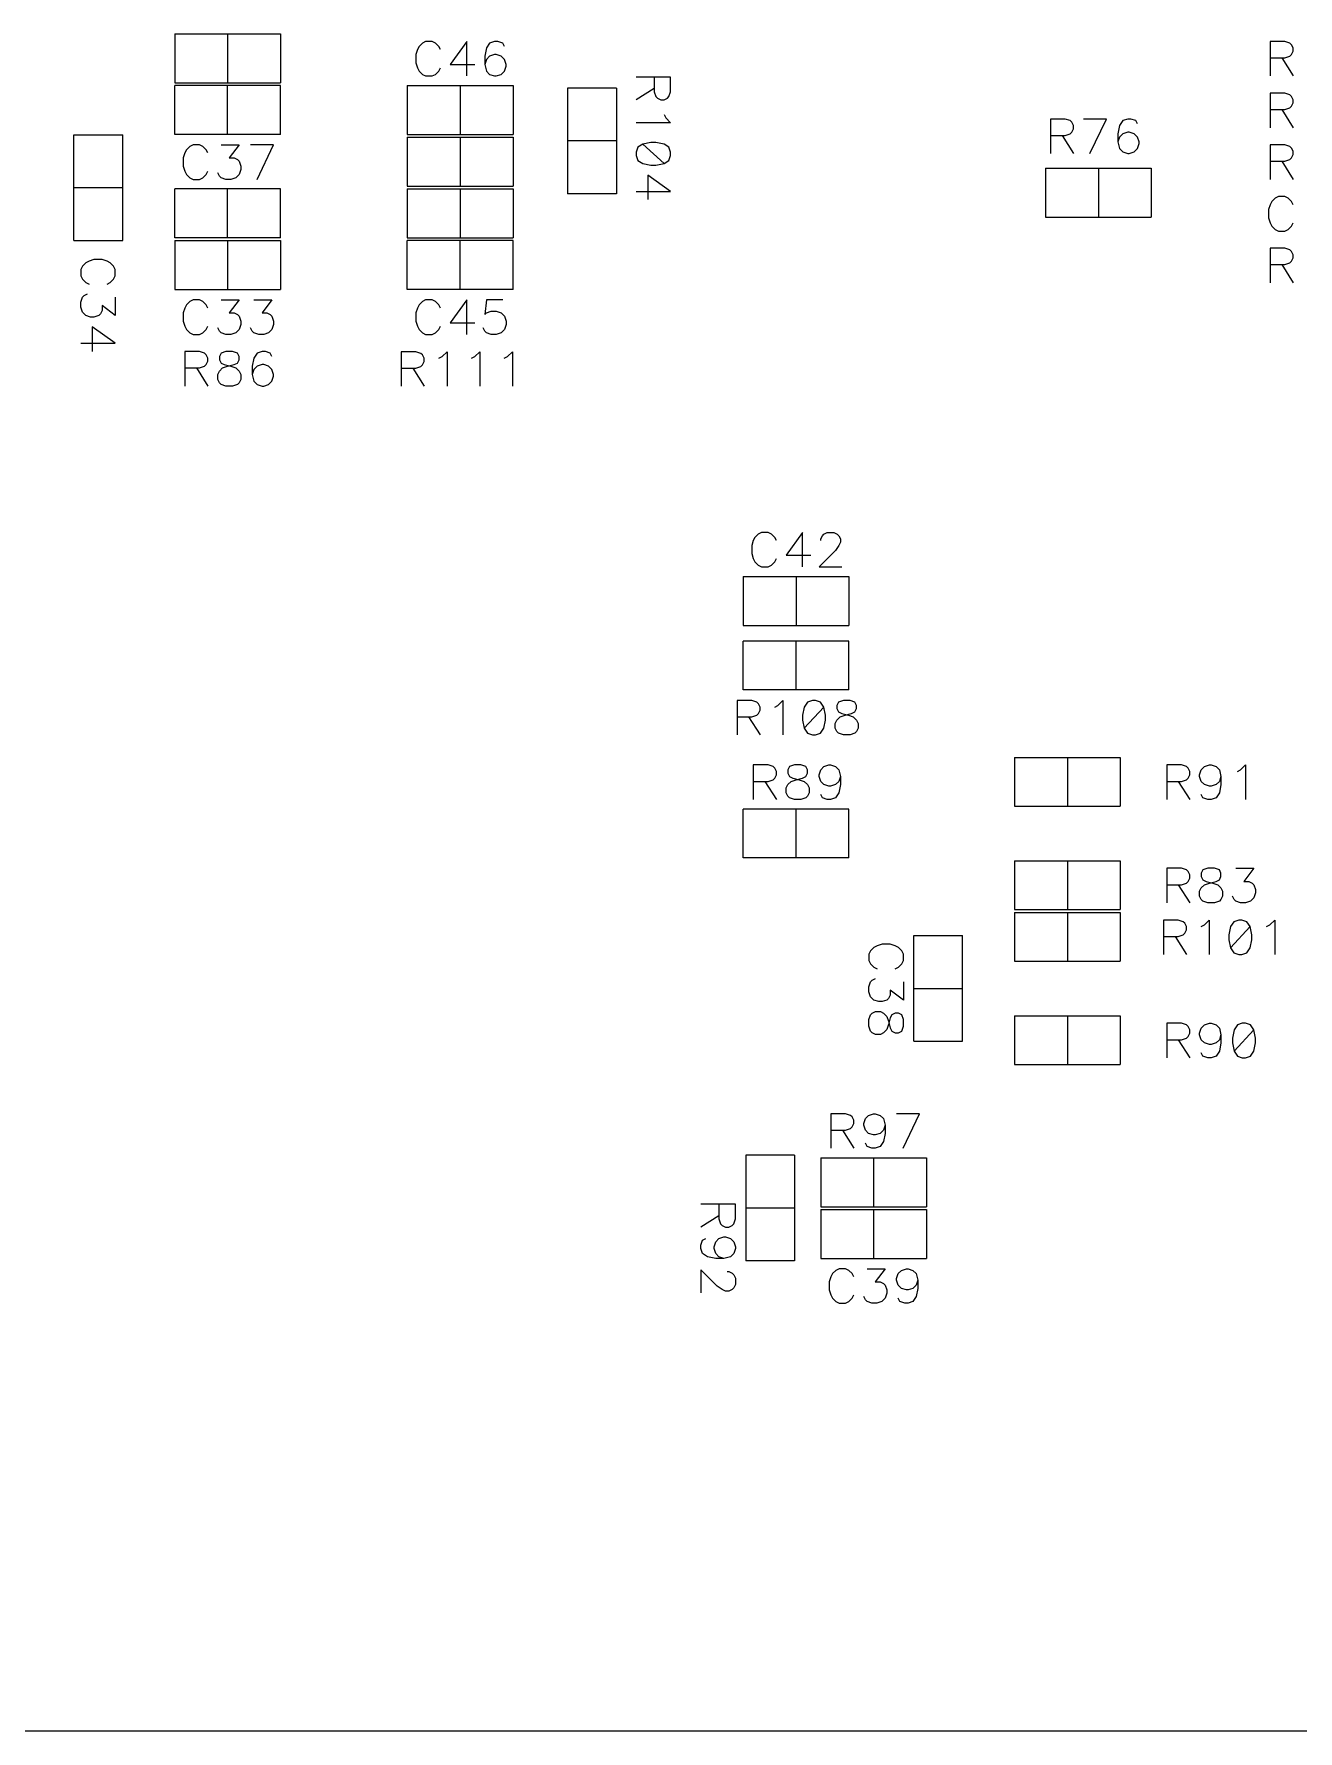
# Model space of a CAD drawing. Extents: x 295 to 953, y 10 to 290.
# Drawn here: x 702.8 to 754.1, y 85 to 153.8 of the extents above; entities that cross this region are included whole.
import ezdxf

# ---------------------------------------------------------------- set-up
doc = ezdxf.new("R2010")
doc.units = 0
doc.header["$LTSCALE"] = 5
doc.header["$MEASUREMENT"] = 0
doc.layers.add('DV-INT-A3_BSK', color=2, linetype='CONTINUOUS')

msp = doc.modelspace()

# ---------------------------------------------------------------- linework, layer by layer
at = {"layer": 'DV-INT-A3_BSK', "color": 7}
for p, q in [((708.532, 153.825), (712.819, 153.825)), ((708.532, 153.825), (708.532, 151.842)), ((710.677, 153.825), (710.677, 151.842)), ((712.819, 153.825), (712.819, 151.842)), ((718.707, 153.519), (718.573, 153.452)), ((718.971, 153.519), (718.707, 153.519)), ((719.105, 153.452), (718.971, 153.519)), ((720.371, 153.519), (719.705, 152.588)), ((720.371, 152.119), (720.371, 153.519)), ((721.503, 153.519), (721.301, 153.452)), ((721.637, 153.519), (721.503, 153.519)), ((721.838, 153.452), (721.637, 153.519)), ((753.547, 153.519), (752.948, 153.519)), ((752.948, 153.519), (752.948, 152.119)), ((753.748, 153.452), (753.547, 153.519)), ((718.372, 153.188), (718.309, 152.986)), ((718.309, 152.986), (718.309, 152.655)), ((718.439, 153.317), (718.372, 153.188)), ((718.573, 153.452), (718.439, 153.317)), ((719.24, 153.317), (719.105, 153.452)), ((719.307, 153.188), (719.24, 153.317)), ((721.172, 153.255), (721.105, 152.919)), ((721.105, 152.919), (721.105, 152.588)), ((721.301, 153.452), (721.172, 153.255)), ((721.301, 152.919), (721.172, 152.785)), ((721.503, 152.986), (721.301, 152.919)), ((721.57, 152.986), (721.503, 152.986)), ((721.771, 152.919), (721.57, 152.986)), ((721.901, 152.785), (721.771, 152.919)), ((721.901, 153.317), (721.838, 153.452)), ((752.948, 152.852), (753.547, 152.852)), ((753.417, 152.852), (753.882, 152.119)), ((753.547, 152.852), (753.748, 152.919)), ((753.815, 153.385), (753.748, 153.452)), ((753.748, 152.919), (753.815, 152.986)), ((753.882, 153.255), (753.815, 153.385)), ((753.815, 152.986), (753.882, 153.121)), ((753.882, 153.121), (753.882, 153.255)), ((718.309, 152.655), (718.372, 152.454)), ((718.372, 152.454), (718.439, 152.32)), ((718.439, 152.32), (718.573, 152.186)), ((718.573, 152.186), (718.707, 152.119)), ((718.707, 152.119), (718.971, 152.119)), ((718.971, 152.119), (719.105, 152.186)), ((719.105, 152.186), (719.24, 152.32)), ((719.24, 152.32), (719.307, 152.454)), ((719.705, 152.588), (720.702, 152.588)), ((721.172, 152.785), (721.105, 152.588)), ((721.105, 152.588), (721.172, 152.32)), ((721.172, 152.32), (721.301, 152.186)), ((721.301, 152.186), (721.503, 152.119)), ((721.503, 152.119), (721.57, 152.119)), ((721.57, 152.119), (721.771, 152.186)), ((721.771, 152.186), (721.901, 152.32)), ((721.968, 152.588), (721.901, 152.785)), ((721.901, 152.32), (721.968, 152.521)), ((721.968, 152.521), (721.968, 152.588)), ((708.532, 151.842), (712.819, 151.842)), ((712.819, 151.729), (708.532, 151.729)), ((708.532, 149.747), (708.532, 151.729)), ((710.677, 149.747), (710.677, 151.729)), ((712.819, 149.747), (712.819, 151.729)), ((717.961, 151.729), (722.249, 151.729)), ((717.961, 151.729), (717.961, 149.747)), ((720.107, 151.729), (720.107, 149.747)), ((722.249, 151.729), (722.249, 149.747)), ((724.457, 151.624), (724.457, 147.337)), ((726.44, 151.624), (724.457, 151.624)), ((726.44, 151.624), (726.44, 147.337)), ((728.64, 152.077), (727.249, 152.077)), ((727.978, 151.612), (727.249, 151.151)), ((727.978, 152.077), (727.978, 151.482)), ((727.978, 151.482), (728.045, 151.281)), ((728.573, 151.281), (728.64, 151.482)), ((728.64, 151.482), (728.64, 152.077)), ((753.547, 151.423), (752.948, 151.423)), ((752.948, 151.423), (752.948, 150.023)), ((753.748, 151.356), (753.547, 151.423)), ((728.045, 151.281), (728.112, 151.214)), ((728.112, 151.214), (728.242, 151.151)), ((728.242, 151.151), (728.376, 151.151)), ((728.376, 151.151), (728.51, 151.214)), ((728.51, 151.214), (728.573, 151.281)), ((752.948, 150.757), (753.547, 150.757)), ((753.417, 150.757), (753.882, 150.023)), ((753.547, 150.757), (753.748, 150.824)), ((753.815, 151.289), (753.748, 151.356)), ((753.748, 150.824), (753.815, 150.891)), ((753.882, 151.159), (753.815, 151.289)), ((753.815, 150.891), (753.882, 151.025)), ((753.882, 151.025), (753.882, 151.159)), ((728.64, 150.22), (727.249, 150.22)), ((728.376, 150.551), (728.443, 150.422)), ((728.443, 150.422), (728.64, 150.22)), ((744.641, 150.375), (744.042, 150.375)), ((744.042, 150.375), (744.042, 148.976)), ((744.842, 150.308), (744.641, 150.375)), ((744.909, 150.241), (744.842, 150.308)), ((744.976, 150.111), (744.909, 150.241)), ((744.976, 149.977), (744.976, 150.111)), ((746.309, 150.375), (745.375, 150.375)), ((745.643, 148.976), (746.309, 150.375)), ((746.841, 150.111), (746.774, 149.776)), ((746.971, 150.308), (746.841, 150.111)), ((747.173, 150.375), (746.971, 150.308)), ((747.307, 150.375), (747.173, 150.375)), ((747.508, 150.308), (747.307, 150.375)), ((747.571, 150.174), (747.508, 150.308)), ((704.445, 145.451), (704.445, 149.738)), ((704.445, 149.738), (706.428, 149.738)), ((706.428, 145.451), (706.428, 149.738)), ((712.819, 149.747), (708.532, 149.747)), ((717.961, 149.747), (722.249, 149.747)), ((717.961, 149.634), (722.249, 149.634)), ((717.961, 149.634), (717.961, 147.651)), ((720.107, 149.634), (720.107, 147.651)), ((722.249, 149.634), (722.249, 147.651)), ((726.44, 149.483), (724.457, 149.483)), ((727.513, 149.357), (727.316, 149.227)), ((727.844, 149.424), (727.513, 149.357)), ((728.376, 148.565), (727.513, 149.357)), ((728.045, 149.424), (727.844, 149.424)), ((728.376, 149.357), (728.045, 149.424)), ((728.573, 149.227), (728.376, 149.357)), ((744.042, 149.709), (744.641, 149.709)), ((744.511, 149.709), (744.976, 148.976)), ((744.641, 149.709), (744.842, 149.776)), ((744.842, 149.776), (744.909, 149.843)), ((744.909, 149.843), (744.976, 149.977)), ((746.774, 149.776), (746.774, 149.445)), ((746.841, 149.642), (746.774, 149.445)), ((746.774, 149.445), (746.841, 149.177)), ((746.971, 149.776), (746.841, 149.642)), ((747.173, 149.843), (746.971, 149.776)), ((747.24, 149.843), (747.173, 149.843)), ((747.441, 149.776), (747.24, 149.843)), ((747.571, 149.642), (747.441, 149.776)), ((747.638, 149.445), (747.571, 149.642)), ((747.571, 149.177), (747.638, 149.378)), ((747.638, 149.378), (747.638, 149.445)), ((708.942, 148.997), (708.879, 148.795)), ((708.879, 148.795), (708.879, 148.464)), ((709.009, 149.126), (708.942, 148.997)), ((709.143, 149.261), (709.009, 149.126)), ((709.278, 149.328), (709.143, 149.261)), ((709.542, 149.328), (709.278, 149.328)), ((709.676, 149.261), (709.542, 149.328)), ((709.81, 149.126), (709.676, 149.261)), ((709.877, 148.997), (709.81, 149.126)), ((710.409, 149.328), (711.142, 149.328)), ((711.142, 149.328), (710.74, 148.795)), ((710.74, 148.795), (710.941, 148.795)), ((710.941, 148.795), (711.075, 148.728)), ((711.075, 148.728), (711.142, 148.661)), ((711.142, 148.661), (711.21, 148.464)), ((712.538, 149.328), (711.608, 149.328)), ((711.872, 147.928), (712.538, 149.328)), ((727.316, 149.227), (727.249, 149.026)), ((727.249, 149.026), (727.249, 148.896)), ((727.249, 148.896), (727.316, 148.695)), ((727.316, 148.695), (727.513, 148.565)), ((728.376, 148.565), (728.573, 148.695)), ((728.64, 149.026), (728.573, 149.227)), ((728.573, 148.695), (728.64, 148.896)), ((728.64, 148.896), (728.64, 149.026)), ((746.841, 149.177), (746.971, 149.043)), ((746.971, 149.043), (747.173, 148.976)), ((747.173, 148.976), (747.24, 148.976)), ((747.24, 148.976), (747.441, 149.043)), ((747.441, 149.043), (747.571, 149.177)), ((753.547, 149.328), (752.948, 149.328)), ((752.948, 149.328), (752.948, 147.928)), ((752.948, 148.661), (753.547, 148.661)), ((753.417, 148.661), (753.882, 147.928)), ((753.748, 149.261), (753.547, 149.328)), ((753.547, 148.661), (753.748, 148.728)), ((753.815, 149.194), (753.748, 149.261)), ((753.748, 148.728), (753.815, 148.795)), ((753.882, 149.064), (753.815, 149.194)), ((753.815, 148.795), (753.882, 148.93)), ((753.882, 148.93), (753.882, 149.064)), ((708.879, 148.464), (708.942, 148.263)), ((708.942, 148.263), (709.009, 148.129)), ((709.009, 148.129), (709.143, 147.995)), ((709.143, 147.995), (709.278, 147.928)), ((709.542, 147.928), (709.676, 147.995)), ((709.676, 147.995), (709.81, 148.129)), ((709.81, 148.129), (709.877, 148.263)), ((710.342, 148.062), (710.275, 148.196)), ((710.409, 147.995), (710.342, 148.062)), ((710.61, 147.928), (710.409, 147.995)), ((711.008, 147.995), (710.807, 147.928)), ((711.142, 148.129), (711.008, 147.995)), ((711.21, 148.33), (711.142, 148.129)), ((711.21, 148.464), (711.21, 148.33)), ((727.513, 148.565), (727.844, 148.498)), ((728.64, 147.438), (727.714, 148.1)), ((727.714, 148.1), (727.714, 147.106)), ((727.844, 148.498), (728.045, 148.498)), ((728.045, 148.498), (728.376, 148.565)), ((743.841, 148.376), (748.128, 148.376)), ((743.841, 148.376), (743.841, 146.394)), ((745.986, 148.376), (745.986, 146.394)), ((748.128, 148.376), (748.128, 146.394)), ((704.445, 147.597), (706.428, 147.597)), ((712.819, 147.538), (708.532, 147.538)), ((708.532, 145.556), (708.532, 147.538)), ((709.278, 147.928), (709.542, 147.928)), ((710.807, 147.928), (710.61, 147.928)), ((710.677, 145.556), (710.677, 147.538)), ((712.819, 145.556), (712.819, 147.538)), ((717.961, 147.651), (722.249, 147.651)), ((717.961, 147.538), (722.249, 147.538)), ((717.961, 147.538), (717.961, 145.556)), ((720.107, 147.538), (720.107, 145.556)), ((722.249, 147.538), (722.249, 145.556)), ((726.44, 147.337), (724.457, 147.337)), ((727.249, 147.438), (728.64, 147.438)), ((752.948, 146.901), (752.885, 146.7)), ((752.885, 146.7), (752.885, 146.369)), ((753.015, 147.031), (752.948, 146.901)), ((753.149, 147.165), (753.015, 147.031)), ((753.283, 147.232), (753.149, 147.165)), ((753.547, 147.232), (753.283, 147.232)), ((753.681, 147.165), (753.547, 147.232)), ((753.815, 147.031), (753.681, 147.165)), ((753.882, 146.901), (753.815, 147.031)), ((743.841, 146.394), (748.128, 146.394)), ((752.885, 146.369), (752.948, 146.168)), ((752.948, 146.168), (753.015, 146.034)), ((753.015, 146.034), (753.149, 145.899)), ((753.681, 145.899), (753.815, 146.034)), ((753.815, 146.034), (753.882, 146.168)), ((704.445, 145.451), (706.428, 145.451)), ((712.819, 145.556), (708.532, 145.556)), ((708.532, 145.443), (712.819, 145.443)), ((708.532, 145.443), (708.532, 143.46)), ((710.677, 145.443), (710.677, 143.46)), ((712.819, 145.443), (712.819, 143.46)), ((717.961, 145.556), (722.249, 145.556)), ((722.249, 145.443), (717.961, 145.443)), ((717.961, 143.46), (717.961, 145.443)), ((720.107, 143.46), (720.107, 145.443)), ((722.249, 143.46), (722.249, 145.443)), ((753.149, 145.899), (753.283, 145.832)), ((753.283, 145.832), (753.547, 145.832)), ((753.547, 145.832), (753.681, 145.899)), ((704.923, 144.546), (704.789, 144.412)), ((705.057, 144.613), (704.923, 144.546)), ((705.258, 144.676), (705.057, 144.613)), ((705.589, 144.676), (705.258, 144.676)), ((705.791, 144.613), (705.589, 144.676)), ((705.921, 144.546), (705.791, 144.613)), ((706.055, 144.412), (705.921, 144.546)), ((753.547, 145.137), (752.948, 145.137)), ((752.948, 145.137), (752.948, 143.737)), ((753.748, 145.07), (753.547, 145.137)), ((753.547, 144.47), (753.748, 144.537)), ((753.815, 145.003), (753.748, 145.07)), ((753.748, 144.537), (753.815, 144.604)), ((753.882, 144.873), (753.815, 145.003)), ((753.815, 144.604), (753.882, 144.739)), ((753.882, 144.739), (753.882, 144.873)), ((704.789, 144.412), (704.722, 144.278)), ((704.722, 144.278), (704.722, 144.013)), ((704.722, 144.013), (704.789, 143.879)), ((704.789, 143.879), (704.923, 143.745)), ((705.921, 143.745), (706.055, 143.879)), ((706.122, 144.278), (706.055, 144.412)), ((706.055, 143.879), (706.122, 144.013)), ((706.122, 144.013), (706.122, 144.278)), ((752.948, 144.47), (753.547, 144.47)), ((753.417, 144.47), (753.882, 143.737)), ((704.789, 143.146), (704.856, 143.213)), ((704.856, 143.213), (704.99, 143.28)), ((704.923, 143.745), (705.057, 143.678)), ((705.791, 143.678), (705.921, 143.745)), ((708.532, 143.46), (712.819, 143.46)), ((722.249, 143.46), (717.961, 143.46)), ((704.722, 142.945), (704.789, 143.146)), ((704.722, 142.748), (704.722, 142.945)), ((704.789, 142.547), (704.722, 142.748)), ((704.923, 142.413), (704.789, 142.547)), ((705.522, 142.48), (705.455, 142.413)), ((705.589, 142.614), (705.522, 142.48)), ((706.122, 142.413), (705.589, 142.815)), ((705.589, 142.815), (705.589, 142.614)), ((706.122, 143.146), (706.122, 142.413)), ((708.942, 142.71), (708.879, 142.509)), ((708.879, 142.509), (708.879, 142.178)), ((709.009, 142.84), (708.942, 142.71)), ((709.143, 142.974), (709.009, 142.84)), ((709.278, 143.041), (709.143, 142.974)), ((709.542, 143.041), (709.278, 143.041)), ((709.676, 142.974), (709.542, 143.041)), ((709.81, 142.84), (709.676, 142.974)), ((709.877, 142.71), (709.81, 142.84)), ((710.409, 143.041), (711.142, 143.041)), ((711.142, 143.041), (710.74, 142.509)), ((710.74, 142.509), (710.941, 142.509)), ((710.941, 142.509), (711.075, 142.442)), ((711.742, 143.041), (712.471, 143.041)), ((712.471, 143.041), (712.073, 142.509)), ((712.073, 142.509), (712.274, 142.509)), ((712.274, 142.509), (712.408, 142.442)), ((718.372, 142.71), (718.309, 142.509)), ((718.309, 142.509), (718.309, 142.178)), ((718.439, 142.84), (718.372, 142.71)), ((718.573, 142.974), (718.439, 142.84)), ((718.707, 143.041), (718.573, 142.974)), ((718.971, 143.041), (718.707, 143.041)), ((719.105, 142.974), (718.971, 143.041)), ((719.24, 142.84), (719.105, 142.974)), ((719.307, 142.71), (719.24, 142.84)), ((720.371, 143.041), (719.705, 142.111)), ((720.371, 141.641), (720.371, 143.041)), ((721.172, 143.041), (721.105, 142.442)), ((721.105, 142.442), (721.172, 142.509)), ((721.838, 143.041), (721.172, 143.041)), ((721.172, 142.509), (721.369, 142.576)), ((721.369, 142.576), (721.57, 142.576)), ((721.57, 142.576), (721.771, 142.509)), ((721.771, 142.509), (721.901, 142.375)), ((705.124, 142.345), (704.923, 142.413)), ((705.258, 142.345), (705.124, 142.345)), ((706.122, 141.281), (705.191, 141.947)), ((705.191, 141.947), (705.191, 140.95)), ((705.455, 142.413), (705.258, 142.345)), ((708.879, 142.178), (708.942, 141.977)), ((708.942, 141.977), (709.009, 141.843)), ((709.009, 141.843), (709.143, 141.708)), ((709.676, 141.708), (709.81, 141.843)), ((709.81, 141.843), (709.877, 141.977)), ((710.342, 141.775), (710.275, 141.91)), ((711.142, 141.843), (711.008, 141.708)), ((711.075, 142.442), (711.142, 142.375)), ((711.142, 142.375), (711.21, 142.178)), ((711.21, 142.044), (711.142, 141.843)), ((711.21, 142.178), (711.21, 142.044)), ((711.675, 141.775), (711.608, 141.91)), ((712.471, 141.843), (712.341, 141.708)), ((712.408, 142.442), (712.471, 142.375)), ((712.471, 142.375), (712.538, 142.178)), ((712.538, 142.044), (712.471, 141.843)), ((712.538, 142.178), (712.538, 142.044)), ((718.309, 142.178), (718.372, 141.977)), ((718.372, 141.977), (718.439, 141.843)), ((718.439, 141.843), (718.573, 141.708)), ((719.105, 141.708), (719.24, 141.843)), ((719.24, 141.843), (719.307, 141.977)), ((719.705, 142.111), (720.702, 142.111)), ((721.105, 141.775), (721.037, 141.91)), ((721.901, 141.843), (721.771, 141.708)), ((721.901, 142.375), (721.968, 142.178)), ((721.968, 142.044), (721.901, 141.843)), ((721.968, 142.178), (721.968, 142.044)), ((704.722, 141.281), (706.122, 141.281)), ((709.143, 141.708), (709.278, 141.641)), ((709.278, 141.641), (709.542, 141.641)), ((709.542, 141.641), (709.676, 141.708)), ((710.409, 141.708), (710.342, 141.775)), ((710.61, 141.641), (710.409, 141.708)), ((710.807, 141.641), (710.61, 141.641)), ((711.008, 141.708), (710.807, 141.641)), ((711.742, 141.708), (711.675, 141.775)), ((711.939, 141.641), (711.742, 141.708)), ((712.14, 141.641), (711.939, 141.641)), ((712.341, 141.708), (712.14, 141.641)), ((718.573, 141.708), (718.707, 141.641)), ((718.707, 141.641), (718.971, 141.641)), ((718.971, 141.641), (719.105, 141.708)), ((721.172, 141.708), (721.105, 141.775)), ((721.369, 141.641), (721.172, 141.708)), ((721.57, 141.641), (721.369, 141.641)), ((721.771, 141.708), (721.57, 141.641)), ((709.542, 140.946), (708.942, 140.946)), ((708.942, 140.946), (708.942, 139.546)), ((709.743, 140.879), (709.542, 140.946)), ((709.81, 140.812), (709.743, 140.879)), ((709.743, 140.346), (709.81, 140.413)), ((709.877, 140.682), (709.81, 140.812)), ((709.81, 140.413), (709.877, 140.548)), ((709.877, 140.548), (709.877, 140.682)), ((710.409, 140.879), (710.342, 140.744)), ((710.342, 140.744), (710.342, 140.615)), ((710.342, 140.615), (710.409, 140.48)), ((710.61, 140.946), (710.409, 140.879)), ((710.409, 140.48), (710.543, 140.413)), ((710.543, 140.413), (710.807, 140.346)), ((710.874, 140.946), (710.61, 140.946)), ((710.677, 140.346), (710.941, 140.413)), ((711.075, 140.879), (710.874, 140.946)), ((710.941, 140.413), (711.075, 140.48)), ((711.142, 140.744), (711.075, 140.879)), ((711.075, 140.48), (711.142, 140.615)), ((711.142, 140.615), (711.142, 140.744)), ((711.742, 140.682), (711.675, 140.346)), ((711.872, 140.879), (711.742, 140.682)), ((712.073, 140.946), (711.872, 140.879)), ((712.073, 140.413), (711.872, 140.346)), ((712.207, 140.946), (712.073, 140.946)), ((712.14, 140.413), (712.073, 140.413)), ((712.341, 140.346), (712.14, 140.413)), ((712.408, 140.879), (712.207, 140.946)), ((712.471, 140.744), (712.408, 140.879)), ((718.313, 140.937), (717.718, 140.937)), ((717.718, 140.937), (717.718, 139.546)), ((718.514, 140.87), (718.313, 140.937)), ((718.582, 140.807), (718.514, 140.87)), ((718.514, 140.342), (718.582, 140.409)), ((718.644, 140.673), (718.582, 140.807)), ((718.582, 140.409), (718.644, 140.539)), ((718.644, 140.539), (718.644, 140.673)), ((719.244, 140.673), (719.374, 140.74)), ((719.374, 140.74), (719.575, 140.937)), ((719.575, 140.937), (719.575, 139.546)), ((720.568, 140.673), (720.702, 140.74)), ((720.702, 140.74), (720.899, 140.937)), ((720.899, 140.937), (720.899, 139.546)), ((721.897, 140.673), (722.027, 140.74)), ((722.027, 140.74), (722.228, 140.937)), ((722.228, 140.937), (722.228, 139.546)), ((708.942, 140.279), (709.542, 140.279)), ((709.412, 140.279), (709.877, 139.546)), ((709.542, 140.279), (709.743, 140.346)), ((710.275, 140.015), (710.342, 140.145)), ((710.275, 139.814), (710.275, 140.015)), ((710.342, 139.68), (710.275, 139.814)), ((710.342, 140.145), (710.476, 140.279)), ((710.476, 140.279), (710.677, 140.346)), ((710.807, 140.346), (711.008, 140.279)), ((711.008, 140.279), (711.142, 140.145)), ((711.142, 140.145), (711.21, 140.015)), ((711.21, 139.814), (711.142, 139.68)), ((711.21, 140.015), (711.21, 139.814)), ((711.675, 140.346), (711.675, 140.015)), ((711.742, 140.212), (711.675, 140.015)), ((711.675, 140.015), (711.742, 139.747)), ((711.872, 140.346), (711.742, 140.212)), ((711.742, 139.747), (711.872, 139.613)), ((712.471, 140.212), (712.341, 140.346)), ((712.341, 139.613), (712.471, 139.747)), ((712.538, 140.015), (712.471, 140.212)), ((712.471, 139.747), (712.538, 139.948)), ((712.538, 139.948), (712.538, 140.015)), ((717.718, 140.275), (718.313, 140.275)), ((718.183, 140.275), (718.644, 139.546)), ((718.313, 140.275), (718.514, 140.342)), ((710.409, 139.613), (710.342, 139.68)), ((710.61, 139.546), (710.409, 139.613)), ((710.874, 139.546), (710.61, 139.546)), ((711.075, 139.613), (710.874, 139.546)), ((711.142, 139.68), (711.075, 139.613)), ((711.872, 139.613), (712.073, 139.546)), ((712.073, 139.546), (712.14, 139.546)), ((712.14, 139.546), (712.341, 139.613)), ((732.194, 133.544), (732.06, 133.41)), ((732.328, 133.611), (732.194, 133.544)), ((732.592, 133.611), (732.328, 133.611)), ((732.726, 133.544), (732.592, 133.611)), ((732.86, 133.41), (732.726, 133.544)), ((733.992, 133.611), (733.325, 132.681)), ((733.992, 132.212), (733.992, 133.611)), ((734.792, 133.477), (734.859, 133.544)), ((734.859, 133.544), (734.989, 133.611)), ((734.989, 133.611), (735.258, 133.611)), ((735.258, 133.611), (735.392, 133.544)), ((735.392, 133.544), (735.459, 133.477)), ((731.993, 133.28), (731.93, 133.079)), ((731.93, 133.079), (731.93, 132.748)), ((732.06, 133.41), (731.993, 133.28)), ((732.927, 133.28), (732.86, 133.41)), ((735.325, 132.878), (734.658, 132.212)), ((734.725, 133.347), (734.792, 133.477)), ((734.725, 133.28), (734.725, 133.347)), ((735.459, 133.079), (735.325, 132.878)), ((735.459, 133.477), (735.522, 133.347)), ((735.522, 133.213), (735.459, 133.079)), ((735.522, 133.347), (735.522, 133.213)), ((731.93, 132.748), (731.993, 132.547)), ((731.993, 132.547), (732.06, 132.413)), ((732.06, 132.413), (732.194, 132.279)), ((732.194, 132.279), (732.328, 132.212)), ((732.328, 132.212), (732.592, 132.212)), ((732.592, 132.212), (732.726, 132.279)), ((732.726, 132.279), (732.86, 132.413)), ((732.86, 132.413), (732.927, 132.547)), ((733.325, 132.681), (734.323, 132.681)), ((734.658, 132.212), (735.589, 132.212)), ((731.582, 131.822), (735.869, 131.822)), ((731.582, 131.822), (731.582, 129.84)), ((733.728, 131.822), (733.728, 129.84)), ((735.869, 131.822), (735.869, 129.84)), ((731.582, 129.84), (735.869, 129.84)), ((735.869, 129.202), (731.582, 129.202)), ((731.582, 127.22), (731.582, 129.202)), ((733.728, 127.22), (733.728, 129.202)), ((735.869, 127.22), (735.869, 129.202)), ((731.934, 126.793), (731.339, 126.793)), ((731.339, 126.793), (731.339, 125.401)), ((735.869, 127.22), (731.582, 127.22)), ((732.135, 126.726), (731.934, 126.793)), ((732.202, 126.663), (732.135, 126.726)), ((732.265, 126.529), (732.202, 126.663)), ((732.994, 126.596), (733.196, 126.793)), ((733.196, 126.793), (733.196, 125.401)), ((734.189, 126.726), (734.059, 126.529)), ((734.39, 126.793), (734.189, 126.726)), ((734.52, 126.793), (734.39, 126.793)), ((734.721, 126.726), (734.52, 126.793)), ((734.851, 126.529), (734.721, 126.726)), ((735.45, 126.726), (735.383, 126.596)), ((735.647, 126.793), (735.45, 126.726)), ((735.915, 126.793), (735.647, 126.793)), ((736.112, 126.726), (735.915, 126.793)), ((736.18, 126.596), (736.112, 126.726)), ((731.339, 126.13), (731.934, 126.13)), ((731.804, 126.13), (732.265, 125.401)), ((731.934, 126.13), (732.135, 126.198)), ((732.135, 126.198), (732.202, 126.265)), ((732.202, 126.265), (732.265, 126.395)), ((732.265, 126.395), (732.265, 126.529)), ((732.864, 126.529), (732.994, 126.596)), ((734.059, 126.529), (733.992, 126.198)), ((733.992, 126.198), (733.992, 125.996)), ((733.992, 125.996), (734.059, 125.665)), ((734.851, 126.529), (734.059, 125.665)), ((734.918, 126.198), (734.851, 126.529)), ((734.851, 125.665), (734.918, 125.996)), ((734.918, 125.996), (734.918, 126.198)), ((735.316, 125.866), (735.383, 125.996)), ((735.383, 126.596), (735.383, 126.462)), ((735.383, 126.462), (735.45, 126.327)), ((735.383, 125.996), (735.517, 126.13)), ((735.45, 126.327), (735.58, 126.265)), ((735.517, 126.13), (735.714, 126.198)), ((735.58, 126.265), (735.848, 126.198)), ((735.714, 126.198), (735.978, 126.265)), ((735.848, 126.198), (736.045, 126.13)), ((735.978, 126.265), (736.112, 126.327)), ((736.045, 126.13), (736.18, 125.996)), ((736.112, 126.327), (736.18, 126.462)), ((736.18, 126.462), (736.18, 126.596)), ((736.18, 125.996), (736.247, 125.866)), ((734.059, 125.665), (734.189, 125.468)), ((734.189, 125.468), (734.39, 125.401)), ((734.39, 125.401), (734.52, 125.401)), ((734.52, 125.401), (734.721, 125.468)), ((734.721, 125.468), (734.851, 125.665)), ((735.316, 125.665), (735.316, 125.866)), ((735.383, 125.535), (735.316, 125.665)), ((735.45, 125.468), (735.383, 125.535)), ((735.647, 125.401), (735.45, 125.468)), ((735.915, 125.401), (735.647, 125.401)), ((736.112, 125.468), (735.915, 125.401)), ((736.18, 125.535), (736.112, 125.468)), ((736.247, 125.665), (736.18, 125.535)), ((736.247, 125.866), (736.247, 125.665)), ((732.592, 124.182), (731.993, 124.182)), ((731.993, 124.182), (731.993, 122.782)), ((732.793, 124.115), (732.592, 124.182)), ((732.86, 124.048), (732.793, 124.115)), ((732.927, 123.918), (732.86, 124.048)), ((732.927, 123.784), (732.927, 123.918)), ((733.46, 124.115), (733.393, 123.98)), ((733.393, 123.98), (733.393, 123.851)), ((733.661, 124.182), (733.46, 124.115)), ((733.925, 124.182), (733.661, 124.182)), ((734.126, 124.115), (733.925, 124.182)), ((734.193, 123.98), (734.126, 124.115)), ((734.193, 123.851), (734.193, 123.98)), ((734.658, 123.784), (734.725, 123.98)), ((734.725, 123.98), (734.859, 124.115)), ((734.859, 124.115), (735.056, 124.182)), ((735.056, 124.182), (735.123, 124.182)), ((735.123, 124.182), (735.325, 124.115)), ((735.325, 124.115), (735.459, 123.98)), ((735.459, 123.98), (735.522, 123.716)), ((742.583, 124.488), (746.871, 124.488)), ((742.583, 124.488), (742.583, 122.505)), ((744.729, 124.488), (744.729, 122.505)), ((746.871, 124.488), (746.871, 122.505)), ((749.356, 124.182), (748.757, 124.182)), ((748.757, 124.182), (748.757, 122.782)), ((749.557, 124.115), (749.356, 124.182)), ((749.624, 124.048), (749.557, 124.115)), ((749.691, 123.918), (749.624, 124.048)), ((749.691, 123.784), (749.691, 123.918)), ((750.089, 123.784), (750.157, 123.98)), ((750.157, 123.98), (750.291, 124.115)), ((750.291, 124.115), (750.492, 124.182)), ((750.492, 124.182), (750.555, 124.182)), ((750.555, 124.182), (750.756, 124.115)), ((750.756, 124.115), (750.89, 123.98)), ((750.89, 123.98), (750.957, 123.716)), ((751.623, 123.918), (751.753, 123.98)), ((751.753, 123.98), (751.954, 124.182)), ((751.954, 124.182), (751.954, 122.782)), ((731.993, 123.515), (732.592, 123.515)), ((732.462, 123.515), (732.927, 122.782)), ((732.592, 123.515), (732.793, 123.582)), ((732.793, 123.582), (732.86, 123.649)), ((732.86, 123.649), (732.927, 123.784)), ((733.325, 123.251), (733.393, 123.381)), ((733.325, 123.05), (733.325, 123.251)), ((733.393, 123.851), (733.46, 123.716)), ((733.393, 123.381), (733.527, 123.515)), ((733.46, 123.716), (733.594, 123.649)), ((733.527, 123.515), (733.728, 123.582)), ((733.594, 123.649), (733.858, 123.582)), ((733.728, 123.582), (733.992, 123.649)), ((733.858, 123.582), (734.059, 123.515)), ((733.992, 123.649), (734.126, 123.716)), ((734.059, 123.515), (734.193, 123.381)), ((734.126, 123.716), (734.193, 123.851)), ((734.193, 123.381), (734.26, 123.251)), ((734.26, 123.251), (734.26, 123.05)), ((734.658, 123.716), (734.658, 123.784)), ((734.725, 123.515), (734.658, 123.716)), ((734.859, 123.381), (734.725, 123.515)), ((735.056, 123.318), (734.859, 123.381)), ((735.123, 123.318), (735.056, 123.318)), ((735.325, 123.381), (735.123, 123.318)), ((735.459, 123.515), (735.325, 123.381)), ((735.522, 123.716), (735.459, 123.515)), ((735.522, 123.381), (735.459, 123.05)), ((735.522, 123.716), (735.522, 123.381)), ((748.757, 123.515), (749.356, 123.515)), ((749.226, 123.515), (749.691, 122.782)), ((749.356, 123.515), (749.557, 123.582)), ((749.557, 123.582), (749.624, 123.649)), ((749.624, 123.649), (749.691, 123.784)), ((750.089, 123.716), (750.089, 123.784)), ((750.157, 123.515), (750.089, 123.716)), ((750.291, 123.381), (750.157, 123.515)), ((750.492, 123.318), (750.291, 123.381)), ((750.555, 123.318), (750.492, 123.318)), ((750.756, 123.381), (750.555, 123.318)), ((750.89, 123.515), (750.756, 123.381)), ((750.957, 123.716), (750.89, 123.515)), ((750.957, 123.381), (750.89, 123.05)), ((750.957, 123.716), (750.957, 123.381)), ((733.393, 122.916), (733.325, 123.05)), ((733.46, 122.849), (733.393, 122.916)), ((733.661, 122.782), (733.46, 122.849)), ((733.925, 122.782), (733.661, 122.782)), ((734.126, 122.849), (733.925, 122.782)), ((734.193, 122.916), (734.126, 122.849)), ((734.26, 123.05), (734.193, 122.916)), ((734.792, 122.849), (734.725, 122.983)), ((734.989, 122.782), (734.792, 122.849)), ((735.123, 122.782), (734.989, 122.782)), ((735.325, 122.849), (735.123, 122.782)), ((735.459, 123.05), (735.325, 122.849)), ((750.224, 122.849), (750.157, 122.983)), ((750.425, 122.782), (750.224, 122.849)), ((750.555, 122.782), (750.425, 122.782)), ((750.756, 122.849), (750.555, 122.782)), ((750.89, 123.05), (750.756, 122.849)), ((735.869, 122.392), (731.582, 122.392)), ((731.582, 120.41), (731.582, 122.392)), ((733.728, 120.41), (733.728, 122.392)), ((735.869, 120.41), (735.869, 122.392)), ((742.583, 122.505), (746.871, 122.505)), ((735.869, 120.41), (731.582, 120.41)), ((742.583, 120.297), (746.871, 120.297)), ((742.583, 120.297), (742.583, 118.314)), ((744.729, 120.297), (744.729, 118.314)), ((746.871, 120.297), (746.871, 118.314)), ((749.356, 119.991), (748.757, 119.991)), ((748.757, 119.991), (748.757, 118.591)), ((749.557, 119.924), (749.356, 119.991)), ((749.624, 119.857), (749.557, 119.924)), ((749.691, 119.727), (749.624, 119.857)), ((750.224, 119.924), (750.157, 119.789)), ((750.157, 119.789), (750.157, 119.66)), ((750.425, 119.991), (750.224, 119.924)), ((750.689, 119.991), (750.425, 119.991)), ((750.89, 119.924), (750.689, 119.991)), ((750.957, 119.789), (750.89, 119.924)), ((750.957, 119.66), (750.957, 119.789)), ((751.556, 119.991), (752.286, 119.991)), ((752.286, 119.991), (751.887, 119.458)), ((748.757, 119.324), (749.356, 119.324)), ((749.226, 119.324), (749.691, 118.591)), ((749.356, 119.324), (749.557, 119.391)), ((749.557, 119.391), (749.624, 119.458)), ((749.624, 119.458), (749.691, 119.593)), ((749.691, 119.593), (749.691, 119.727)), ((750.089, 119.06), (750.157, 119.19)), ((750.157, 119.66), (750.224, 119.525)), ((750.157, 119.19), (750.291, 119.324)), ((750.224, 119.525), (750.358, 119.458)), ((750.291, 119.324), (750.492, 119.391)), ((750.358, 119.458), (750.622, 119.391)), ((750.492, 119.391), (750.756, 119.458)), ((750.622, 119.391), (750.823, 119.324)), ((750.756, 119.458), (750.89, 119.525)), ((750.823, 119.324), (750.957, 119.19)), ((750.89, 119.525), (750.957, 119.66)), ((750.957, 119.19), (751.024, 119.06)), ((751.887, 119.458), (752.089, 119.458)), ((752.089, 119.458), (752.223, 119.391)), ((752.223, 119.391), (752.286, 119.324)), ((752.286, 119.324), (752.353, 119.127)), ((752.353, 119.127), (752.353, 118.993)), ((750.089, 118.859), (750.089, 119.06)), ((750.157, 118.725), (750.089, 118.859)), ((750.224, 118.658), (750.157, 118.725)), ((750.425, 118.591), (750.224, 118.658)), ((750.689, 118.591), (750.425, 118.591)), ((750.89, 118.658), (750.689, 118.591)), ((750.957, 118.725), (750.89, 118.658)), ((751.024, 118.859), (750.957, 118.725)), ((751.024, 119.06), (751.024, 118.859)), ((751.489, 118.725), (751.422, 118.859)), ((751.556, 118.658), (751.489, 118.725)), ((751.753, 118.591), (751.556, 118.658)), ((751.954, 118.591), (751.753, 118.591)), ((752.156, 118.658), (751.954, 118.591)), ((752.286, 118.792), (752.156, 118.658)), ((752.353, 118.993), (752.286, 118.792)), ((742.583, 118.314), (746.871, 118.314)), ((742.583, 118.201), (746.871, 118.201)), ((742.583, 118.201), (742.583, 116.219)), ((744.729, 118.201), (744.729, 116.219)), ((746.871, 118.201), (746.871, 116.219)), ((749.222, 117.887), (748.627, 117.887)), ((748.627, 117.887), (748.627, 116.495)), ((749.423, 117.82), (749.222, 117.887)), ((749.49, 117.757), (749.423, 117.82)), ((749.553, 117.623), (749.49, 117.757)), ((750.282, 117.69), (750.483, 117.887)), ((750.483, 117.887), (750.483, 116.495)), ((751.477, 117.82), (751.347, 117.623)), ((751.678, 117.887), (751.477, 117.82)), ((751.808, 117.887), (751.678, 117.887)), ((752.009, 117.82), (751.808, 117.887)), ((752.139, 117.623), (752.009, 117.82)), ((752.935, 117.69), (753.136, 117.887)), ((753.136, 117.887), (753.136, 116.495)), ((738.497, 112.971), (738.497, 117.258)), ((738.497, 117.258), (740.479, 117.258)), ((740.479, 112.971), (740.479, 117.258)), ((748.627, 117.225), (749.222, 117.225)), ((749.092, 117.225), (749.553, 116.495)), ((749.222, 117.225), (749.423, 117.292)), ((749.423, 117.292), (749.49, 117.359)), ((749.49, 117.359), (749.553, 117.489)), ((749.553, 117.489), (749.553, 117.623)), ((750.152, 117.623), (750.282, 117.69)), ((751.347, 117.623), (751.28, 117.292)), ((751.28, 117.292), (751.28, 117.09)), ((751.28, 117.09), (751.347, 116.759)), ((752.139, 117.623), (751.347, 116.759)), ((752.206, 117.292), (752.139, 117.623)), ((752.139, 116.759), (752.206, 117.09)), ((752.206, 117.09), (752.206, 117.292)), ((752.805, 117.623), (752.935, 117.69)), ((736.745, 116.646), (736.678, 116.512)), ((736.678, 116.512), (736.678, 116.248)), ((736.879, 116.78), (736.745, 116.646)), ((737.014, 116.847), (736.879, 116.78)), ((737.215, 116.91), (737.014, 116.847)), ((737.546, 116.91), (737.215, 116.91)), ((737.747, 116.847), (737.546, 116.91)), ((737.877, 116.78), (737.747, 116.847)), ((738.011, 116.646), (737.877, 116.78)), ((738.078, 116.512), (738.011, 116.646)), ((738.078, 116.248), (738.078, 116.512)), ((751.347, 116.759), (751.477, 116.562)), ((751.477, 116.562), (751.678, 116.495)), ((751.678, 116.495), (751.808, 116.495)), ((751.808, 116.495), (752.009, 116.562)), ((752.009, 116.562), (752.139, 116.759)), ((736.678, 116.248), (736.745, 116.114)), ((736.745, 116.114), (736.879, 115.98)), ((736.879, 115.98), (737.014, 115.913)), ((737.747, 115.913), (737.877, 115.98)), ((737.877, 115.98), (738.011, 116.114)), ((738.011, 116.114), (738.078, 116.248)), ((742.583, 116.219), (746.871, 116.219)), ((736.678, 115.179), (736.745, 115.381)), ((736.678, 114.982), (736.678, 115.179)), ((736.745, 114.781), (736.678, 114.982)), ((736.745, 115.381), (736.812, 115.448)), ((736.812, 115.448), (736.946, 115.515)), ((738.078, 114.647), (737.546, 115.049)), ((737.546, 115.049), (737.546, 114.848)), ((738.078, 115.381), (738.078, 114.647)), ((738.497, 115.117), (740.479, 115.117)), ((736.879, 114.647), (736.745, 114.781)), ((737.081, 114.58), (736.879, 114.647)), ((737.215, 114.58), (737.081, 114.58)), ((737.412, 114.647), (737.215, 114.58)), ((737.479, 114.714), (737.412, 114.647)), ((737.546, 114.848), (737.479, 114.714)), ((736.678, 113.851), (736.745, 114.048)), ((736.678, 113.583), (736.678, 113.851)), ((736.745, 113.381), (736.678, 113.583)), ((736.745, 114.048), (736.812, 114.115)), ((736.812, 114.115), (736.946, 114.182)), ((736.946, 114.182), (737.148, 114.182)), ((737.148, 114.182), (737.278, 114.115)), ((737.278, 114.115), (737.412, 113.981)), ((737.412, 113.981), (737.479, 113.784)), ((737.479, 113.65), (737.412, 113.449)), ((737.546, 113.918), (737.479, 113.65)), ((737.479, 113.784), (737.546, 113.516)), ((737.613, 114.048), (737.546, 113.918)), ((737.747, 114.115), (737.613, 114.048)), ((737.877, 114.115), (737.747, 114.115)), ((738.011, 114.048), (737.877, 114.115)), ((738.078, 113.851), (738.011, 114.048)), ((738.011, 113.381), (738.078, 113.583)), ((738.078, 113.583), (738.078, 113.851)), ((742.583, 114.01), (746.871, 114.01)), ((742.583, 114.01), (742.583, 112.028)), ((744.729, 114.01), (744.729, 112.028)), ((746.871, 114.01), (746.871, 112.028)), ((749.356, 113.704), (748.757, 113.704)), ((748.757, 113.704), (748.757, 112.304)), ((749.557, 113.637), (749.356, 113.704)), ((749.624, 113.57), (749.557, 113.637)), ((749.691, 113.44), (749.624, 113.57)), ((750.157, 113.503), (750.291, 113.637)), ((750.291, 113.637), (750.492, 113.704)), ((750.492, 113.704), (750.555, 113.704)), ((750.555, 113.704), (750.756, 113.637)), ((750.756, 113.637), (750.89, 113.503)), ((751.623, 113.637), (751.489, 113.44)), ((751.82, 113.704), (751.623, 113.637)), ((751.954, 113.704), (751.82, 113.704)), ((752.156, 113.637), (751.954, 113.704)), ((752.286, 113.44), (752.156, 113.637)), ((736.812, 113.319), (736.745, 113.381)), ((736.946, 113.252), (736.812, 113.319)), ((737.148, 113.252), (736.946, 113.252)), ((737.278, 113.319), (737.148, 113.252)), ((737.412, 113.449), (737.278, 113.319)), ((737.546, 113.516), (737.613, 113.381)), ((737.613, 113.381), (737.747, 113.319)), ((737.747, 113.319), (737.877, 113.319)), ((737.877, 113.319), (738.011, 113.381)), ((738.497, 112.971), (740.479, 112.971)), ((748.757, 113.038), (749.356, 113.038)), ((749.226, 113.038), (749.691, 112.304)), ((749.356, 113.038), (749.557, 113.105)), ((749.557, 113.105), (749.624, 113.172)), ((749.624, 113.172), (749.691, 113.306)), ((749.691, 113.306), (749.691, 113.44)), ((750.089, 113.306), (750.157, 113.503)), ((750.089, 113.239), (750.089, 113.306)), ((750.157, 113.038), (750.089, 113.239)), ((750.291, 112.904), (750.157, 113.038)), ((750.492, 112.841), (750.291, 112.904)), ((750.756, 112.904), (750.555, 112.841)), ((750.89, 113.038), (750.756, 112.904)), ((750.89, 113.503), (750.957, 113.239)), ((750.957, 113.239), (750.89, 113.038)), ((750.957, 112.904), (750.89, 112.573)), ((750.957, 113.239), (750.957, 112.904)), ((751.489, 113.44), (751.422, 113.105)), ((751.422, 113.105), (751.422, 112.904)), ((751.422, 112.904), (751.489, 112.573)), ((752.286, 113.44), (751.489, 112.573)), ((752.353, 113.105), (752.286, 113.44)), ((752.286, 112.573), (752.353, 112.904)), ((752.353, 112.904), (752.353, 113.105)), ((750.224, 112.371), (750.157, 112.506)), ((750.425, 112.304), (750.224, 112.371)), ((750.555, 112.304), (750.425, 112.304)), ((750.555, 112.841), (750.492, 112.841)), ((750.756, 112.371), (750.555, 112.304)), ((750.89, 112.573), (750.756, 112.371)), ((751.489, 112.573), (751.623, 112.371)), ((751.623, 112.371), (751.82, 112.304)), ((751.82, 112.304), (751.954, 112.304)), ((751.954, 112.304), (752.156, 112.371)), ((752.156, 112.371), (752.286, 112.573)), ((742.583, 112.028), (746.871, 112.028)), ((735.735, 110.037), (735.136, 110.037)), ((735.136, 110.037), (735.136, 108.637)), ((735.936, 109.97), (735.735, 110.037)), ((735.735, 109.371), (735.936, 109.438)), ((736.004, 109.903), (735.936, 109.97)), ((735.936, 109.438), (736.004, 109.505)), ((736.071, 109.773), (736.004, 109.903)), ((736.004, 109.505), (736.071, 109.639)), ((736.071, 109.639), (736.071, 109.773)), ((736.469, 109.639), (736.536, 109.836)), ((736.469, 109.572), (736.469, 109.639)), ((736.536, 109.371), (736.469, 109.572)), ((736.536, 109.836), (736.67, 109.97)), ((736.67, 109.97), (736.871, 110.037)), ((736.871, 110.037), (736.934, 110.037)), ((736.934, 110.037), (737.135, 109.97)), ((737.135, 109.97), (737.269, 109.836)), ((737.269, 109.836), (737.336, 109.572)), ((737.336, 109.572), (737.269, 109.371)), ((737.336, 109.572), (737.336, 109.237)), ((738.732, 110.037), (737.801, 110.037)), ((738.065, 108.637), (738.732, 110.037)), ((735.136, 109.371), (735.735, 109.371)), ((735.605, 109.371), (736.071, 108.637)), ((736.67, 109.237), (736.536, 109.371)), ((736.603, 108.704), (736.536, 108.838)), ((736.871, 109.174), (736.67, 109.237)), ((736.934, 109.174), (736.871, 109.174)), ((737.135, 109.237), (736.934, 109.174)), ((737.269, 109.371), (737.135, 109.237)), ((737.269, 108.905), (737.135, 108.704)), ((737.336, 109.237), (737.269, 108.905)), ((731.687, 108.352), (731.687, 104.065)), ((733.669, 108.352), (731.687, 108.352)), ((733.669, 108.352), (733.669, 104.065)), ((734.725, 108.247), (739.013, 108.247)), ((734.725, 108.247), (734.725, 106.265)), ((736.804, 108.637), (736.603, 108.704)), ((736.934, 108.637), (736.804, 108.637)), ((736.871, 108.247), (736.871, 106.265)), ((737.135, 108.704), (736.934, 108.637)), ((739.013, 108.247), (739.013, 106.265)), ((731.268, 106.37), (729.868, 106.37)), ((730.601, 106.37), (730.601, 105.771)), ((731.268, 105.771), (731.268, 106.37)), ((733.669, 106.211), (731.687, 106.211)), ((734.725, 106.265), (739.013, 106.265)), ((734.725, 106.152), (739.013, 106.152)), ((734.725, 106.152), (734.725, 104.17)), ((736.871, 106.152), (736.871, 104.17)), ((739.013, 106.152), (739.013, 104.17)), ((730.601, 105.901), (729.868, 105.435)), ((730.601, 105.771), (730.668, 105.569)), ((730.668, 105.569), (730.735, 105.502)), ((730.735, 105.502), (730.87, 105.435)), ((730.87, 105.435), (731.004, 105.435)), ((731.004, 105.435), (731.134, 105.502)), ((731.134, 105.502), (731.201, 105.569)), ((731.201, 105.569), (731.268, 105.771)), ((729.868, 104.702), (729.935, 104.903)), ((729.868, 104.572), (729.868, 104.702)), ((729.935, 104.903), (730.069, 104.97)), ((730.404, 104.639), (730.467, 104.836)), ((730.404, 104.572), (730.404, 104.639)), ((730.467, 104.836), (730.601, 104.97)), ((730.601, 104.97), (730.802, 105.037)), ((730.802, 105.037), (730.87, 105.037)), ((730.87, 105.037), (731.067, 104.97)), ((731.067, 104.97), (731.201, 104.836)), ((731.201, 104.836), (731.268, 104.639)), ((731.268, 104.639), (731.268, 104.572)), ((729.935, 104.371), (729.868, 104.572)), ((730.136, 104.237), (729.935, 104.371)), ((730.467, 104.17), (730.136, 104.237)), ((730.467, 104.371), (730.404, 104.572)), ((730.601, 104.237), (730.467, 104.371)), ((730.802, 104.17), (730.467, 104.17)), ((730.802, 104.17), (730.601, 104.237)), ((731.067, 104.237), (730.802, 104.17)), ((731.201, 104.371), (731.067, 104.237)), ((731.268, 104.572), (731.201, 104.371)), ((733.669, 104.065), (731.687, 104.065)), ((734.725, 104.17), (739.013, 104.17)), ((730.534, 103.038), (729.868, 103.704)), ((729.868, 103.704), (729.868, 102.774)), ((730.937, 103.637), (731.004, 103.637)), ((731.004, 103.637), (731.134, 103.57)), ((731.134, 103.57), (731.201, 103.503)), ((731.201, 103.503), (731.268, 103.373)), ((731.268, 103.373), (731.268, 103.105)), ((735.136, 103.419), (735.073, 103.218)), ((735.203, 103.549), (735.136, 103.419)), ((735.337, 103.683), (735.203, 103.549)), ((735.471, 103.751), (735.337, 103.683)), ((735.735, 103.751), (735.471, 103.751)), ((735.869, 103.683), (735.735, 103.751)), ((736.004, 103.549), (735.869, 103.683)), ((736.071, 103.419), (736.004, 103.549)), ((736.603, 103.751), (737.336, 103.751)), ((737.336, 103.751), (736.934, 103.218)), ((737.801, 103.352), (737.869, 103.549)), ((737.801, 103.285), (737.801, 103.352)), ((737.869, 103.084), (737.801, 103.285)), ((737.869, 103.549), (738.003, 103.683)), ((738.003, 103.683), (738.2, 103.751)), ((738.2, 103.751), (738.267, 103.751)), ((738.267, 103.751), (738.468, 103.683)), ((738.468, 103.683), (738.602, 103.549)), ((738.602, 103.549), (738.665, 103.285)), ((738.665, 103.285), (738.602, 103.084)), ((738.665, 103.285), (738.665, 102.95)), ((730.735, 102.904), (730.534, 103.038)), ((730.87, 102.841), (730.735, 102.904)), ((731.004, 102.841), (730.87, 102.841)), ((731.134, 102.904), (731.004, 102.841)), ((731.201, 102.971), (731.134, 102.904)), ((731.268, 103.105), (731.201, 102.971)), ((735.073, 103.218), (735.073, 102.887)), ((735.073, 102.887), (735.136, 102.686)), ((735.136, 102.686), (735.203, 102.552)), ((735.203, 102.552), (735.337, 102.418)), ((735.869, 102.418), (736.004, 102.552)), ((736.004, 102.552), (736.071, 102.686)), ((736.536, 102.485), (736.469, 102.619)), ((736.934, 103.218), (737.135, 103.218)), ((737.135, 103.218), (737.269, 103.151)), ((737.336, 102.552), (737.202, 102.418)), ((737.269, 103.151), (737.336, 103.084)), ((737.336, 103.084), (737.403, 102.887)), ((737.403, 102.753), (737.336, 102.552)), ((737.403, 102.887), (737.403, 102.753)), ((738.003, 102.95), (737.869, 103.084)), ((737.936, 102.418), (737.869, 102.552)), ((738.2, 102.887), (738.003, 102.95)), ((738.267, 102.887), (738.2, 102.887)), ((738.468, 102.95), (738.267, 102.887)), ((738.602, 103.084), (738.468, 102.95)), ((738.602, 102.619), (738.468, 102.418)), ((738.665, 102.95), (738.602, 102.619)), ((735.337, 102.418), (735.471, 102.351)), ((735.471, 102.351), (735.735, 102.351)), ((735.735, 102.351), (735.869, 102.418)), ((736.603, 102.418), (736.536, 102.485)), ((736.804, 102.351), (736.603, 102.418)), ((737.001, 102.351), (736.804, 102.351)), ((737.202, 102.418), (737.001, 102.351)), ((738.133, 102.351), (737.936, 102.418)), ((738.267, 102.351), (738.133, 102.351)), ((738.468, 102.418), (738.267, 102.351)), ((863.527, 85), (510.427, 85.004))]:
    msp.add_line(p, q, dxfattribs=at)

doc.saveas('drawing.dxf')
